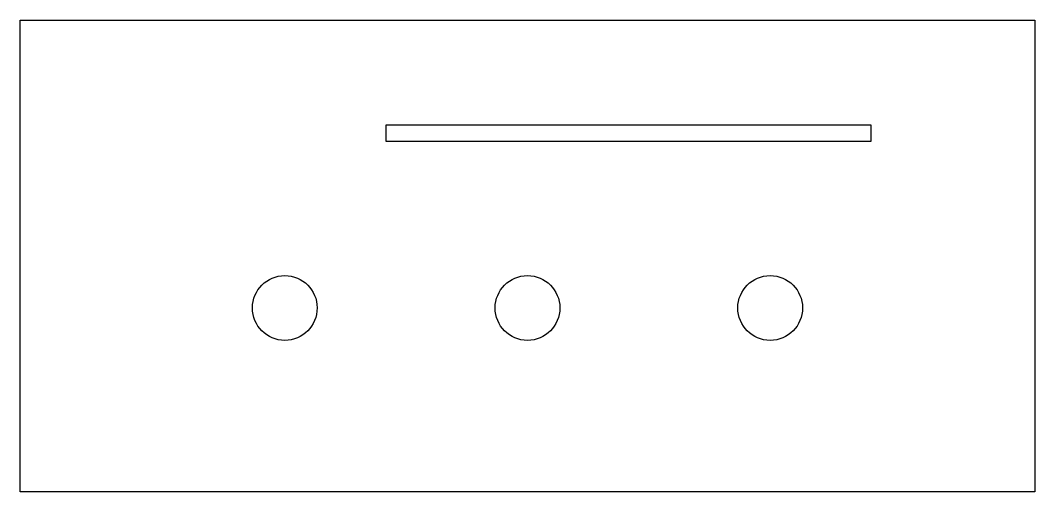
# Model space of a CAD drawing. Header units: millimetres. Extents: x -62 to 63, y -63 to -4.
import ezdxf

# ---------------------------------------------------------------- set-up
doc = ezdxf.new("R2010")
doc.units = ezdxf.units.MM
doc.layers.get('0').update_dxf_attribs({"linetype": 'CONTINUOUS'})

msp = doc.modelspace()

# ---------------------------------------------------------------- linework, layer by layer
for points in [[(-62.5, -62.7), (-62.5, -4.46), (62.9, -4.46), (62.9, -62.7)], [(-17.3, -17.4), (-17.3, -19.4), (42.7, -19.4), (42.7, -17.4)]]:
    msp.add_lwpolyline(points, close=True)
for centre in [(-29.8, -40), (0.2, -40), (30.2, -40)]:
    msp.add_circle(centre, 4)

doc.saveas('drawing.dxf')
